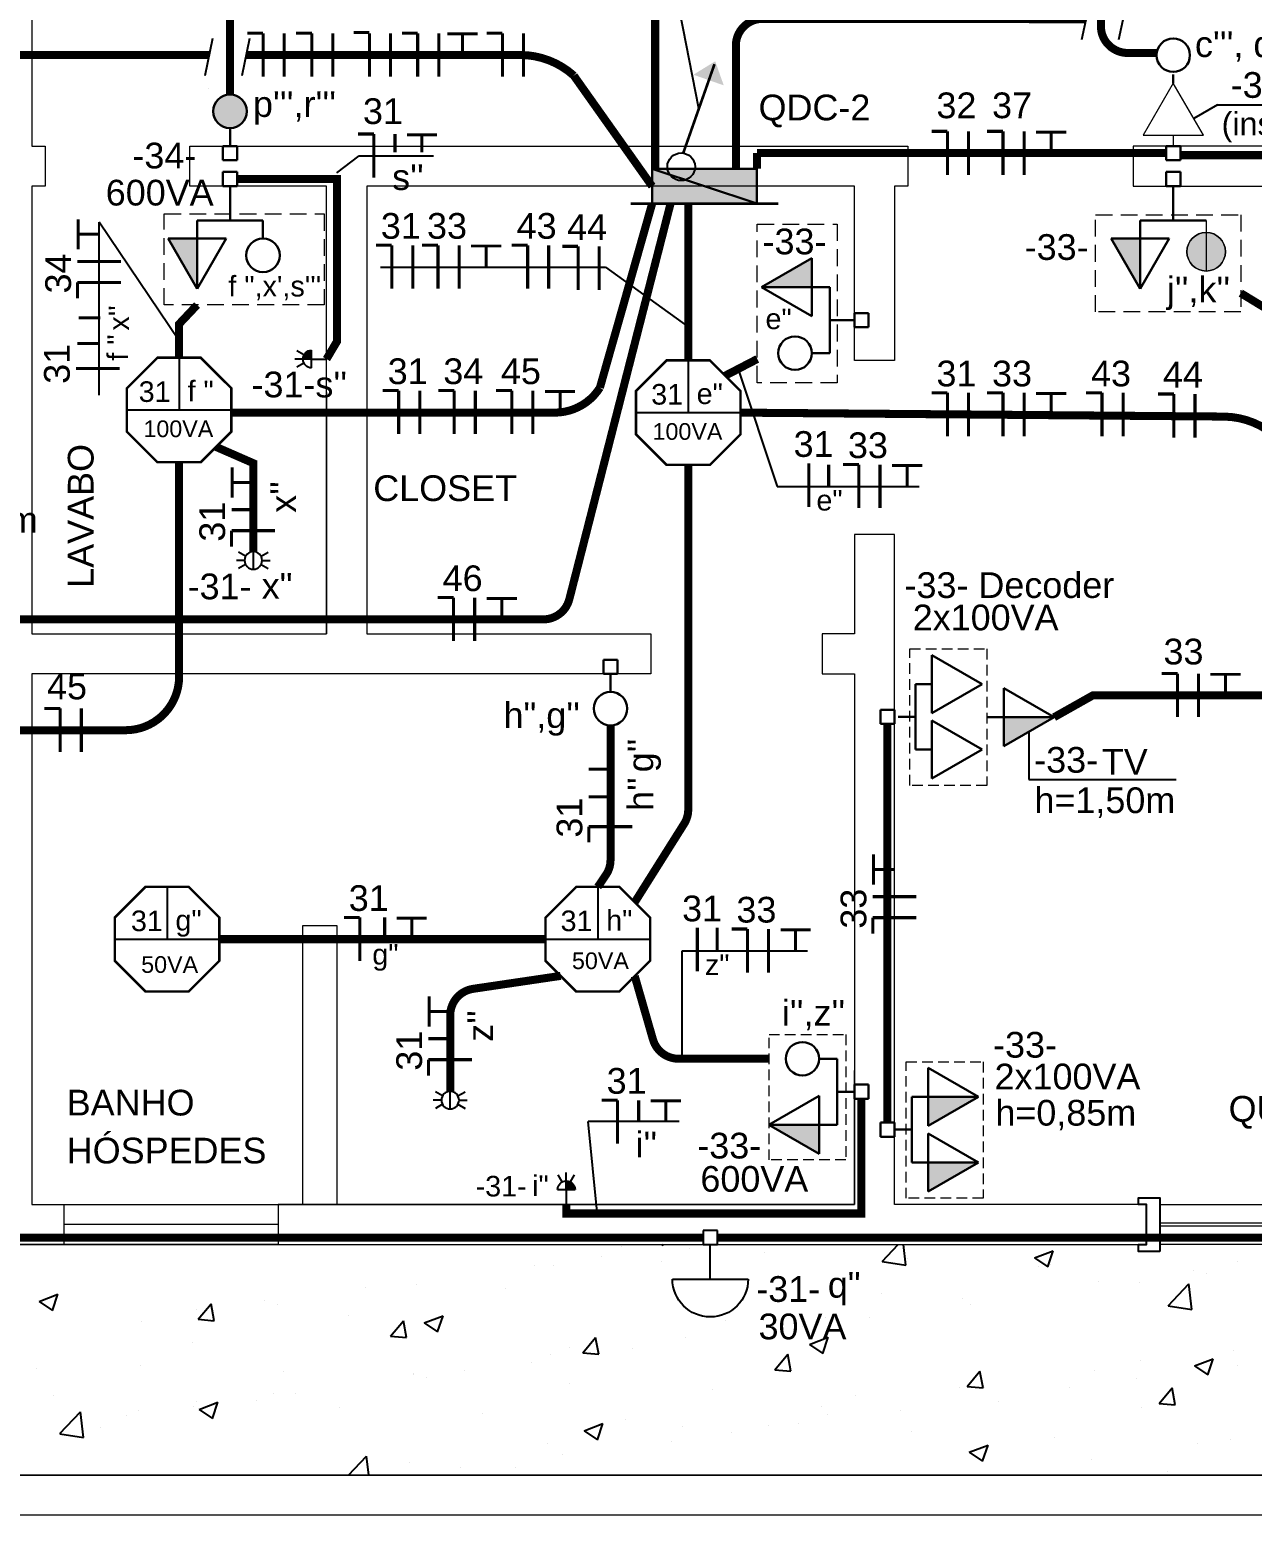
# Model space of a CAD drawing. Header units: millimetres. Extents: x 6597 to 20911, y -10306 to -132.
# Drawn here: x 11043 to 11499, y -6660 to -6106 of the extents above; entities that cross this region are included whole.
import ezdxf
from ezdxf.enums import TextEntityAlignment as Align

# ---------------------------------------------------------------- set-up
doc = ezdxf.new("R2010")
doc.units = ezdxf.units.MM
doc.header["$LTSCALE"] = 25
doc.header["$MEASUREMENT"] = 0
for name, pattern in [('DASHDOT2', [12.7, 6.35, -3.175, 0, -3.175]), ('Dashed', [0.75, 0.5, -0.25]), ('HIDDEN', [9.525, 6.35, -3.175]), ('RAYITAS', [0.375, 0.25, -0.125])]:
    doc.linetypes.add(name, pattern=pattern)
for name, color, linetype in [('CIRCUITOS', 7, 'Continuous'), ('Iluminação1', 1, 'Continuous'), ('LUMINÁRIAS', 1, 'Continuous'), ('MAAI - ELÉTRICA', 3, 'Continuous'), ('MAAI - HATCH', 1, 'Continuous'), ('MAAI - VEGETAÇÃO', 106, 'Continuous')]:
    doc.layers.add(name, color=color, linetype=linetype)
for name, color, linetype, lineweight in [('EL-Condutos', 5, 'Continuous', 30), ('MAAI - ALVENARIA', 7, 'Continuous', 0), ('P-SIMBOL', 1, 'Continuous', 30), ('TEXTO', 7, 'Continuous', 30), ('TOMADAS', 1, 'Continuous', 20)]:
    doc.layers.add(name, color=color, linetype=linetype, lineweight=lineweight)
doc.styles.add('Arial', font='arial.ttf')

# ---------------------------------------------------------------- blocks, each defined once
blk = doc.blocks.new('Arandela 32W')
at = {"layer": 'LUMINÁRIAS', "color": 1}
for p, q in [((18.1535, 14.125), (18.1535, -14.125)), ((0, -2.6515), (0, 2.6515)), ((0, 2.6515), (5.304, 2.6515)), ((5.304, 2.6515), (5.304, -2.6515)), ((18.1535, 0), (5.304, 0)), ((5.304, -2.6515), (0, -2.6515))]:
    blk.add_line(p, q, dxfattribs=at)
blk.add_arc((18.1535, 0), 14.125, 270, 90, dxfattribs=at)
blk = doc.blocks.new('ARANDELA MEDIA')
at = {"layer": 'MAAI - HATCH'}
h = blk.add_hatch(color=256, dxfattribs=at)
h.dxf.hatch_style = 1
h.paths.add_polyline_path([(0.0882, 0, 0.414214), (0.0554, 0.0328), (0.0554, 0)])
at = {"color": 0}
for p, q in [((0.0554, 0), (0, 0)), ((0.0554, -0.0328), (0.0554, 0.0328))]:
    blk.add_line(p, q, dxfattribs=at)
for points in [[(0.0554, 0), (0.0882, 0)], [(0.0844, 0.0155), (0.1107, 0.0307)], [(0.0844, -0.0155), (0.1107, -0.0307)], [(0.0882, 0), (0.1187, 0)]]:
    blk.add_lwpolyline(points, dxfattribs=at)
blk.add_arc((0.0554, 0), 0.0328, 270, 90, dxfattribs=at)
blk = doc.blocks.new('INT. INTERMEDIARIO')
h = blk.add_hatch(color=256)
h.dxf.hatch_style = 1
h.paths.add_polyline_path([(0, 5.5, 0.414214), (9, 14.5, 0.414214), (0, 23.5)])
for p, q in [((0, 5.5), (0, 23.5)), ((0, 0), (0, 5.5))]:
    blk.add_line(p, q)
blk.add_circle((0, 14.5), 9)
blk = doc.blocks.new('*U16')
blk.add_line((4, 0), (0, 0))
blk.add_lwpolyline([(23.5, 0), (4, 11.26), (4, -11.26)], close=True)

msp = doc.modelspace()

# ---------------------------------------------------------------- hatches: boundary and pattern name
at = {"layer": 'EL-Condutos', "linetype": 'ByBlock', "lineweight": -2}
h = msp.add_hatch(color=256, dxfattribs=at)
h.paths.add_polyline_path([(11295.95, -6124.78), (11298.42, -6117.78), (11301.62, -6126.77)])
h.paths.add_polyline_path([(11290.29, -6122.79), (11298.42, -6117.78), (11295.95, -6124.78)])
at = {"layer": 'P-SIMBOL'}
h = msp.add_hatch(color=256, dxfattribs=at)
h.dxf.hatch_style = 1
h.paths.add_polyline_path([(11117.36, -6130.2, 1), (11117.36, -6142.7, 1)])
at = {"layer": 'P-SIMBOL', "linetype": 'Continuous'}
for points in [[(11274.88, -6157.91), (11274.89, -6170.89), (11314, -6170.89)], [(11314.01, -6170.92), (11314, -6157.94), (11274.89, -6157.94)], [(11105.06, -6183.95), (11105.06, -6202.7), (11094.23, -6183.95)], [(11457.06, -6183.95), (11457.06, -6202.7), (11446.23, -6183.95)], [(11334.46, -6202.1), (11315.71, -6202.1), (11334.46, -6191.27)], [(11406.15, -6362.56), (11424.9, -6362.56), (11406.15, -6373.38)], [(11377.96, -6504.27), (11396.71, -6504.27), (11377.96, -6515.09)], [(11337.23, -6514.63), (11318.48, -6514.63), (11337.23, -6525.46)], [(11377.96, -6528.69), (11396.71, -6528.69), (11377.96, -6539.51)]]:
    msp.add_hatch(color=256, dxfattribs=at).paths.add_polyline_path(points)

# ---------------------------------------------------------------- linework, layer by layer
msp.add_lwpolyline([(11464.36, -6561.9), (11456.36, -6561.9), (11456.36, -6559.4), (11459.36, -6559.4), (11459.36, -6544.4), (11456.36, -6544.4), (11456.36, -6541.9), (11464.36, -6541.9)], close=True)
at = {"layer": 'CIRCUITOS'}
for p, q in [((11292.33, -6135.45), (11282.68, -6085.92)), ((11438.08, -6095.97), (11435.15, -6109.79)), ((11451.89, -6095.97), (11448.96, -6109.79)), ((11110.84, -6109.33), (11107.91, -6123.15)), ((11124.65, -6109.33), (11121.72, -6123.15)), ((11485.85, -6134.01), (11476.99, -6139.12)), ((11485.85, -6134.01), (11618.5, -6134.01)), ((11157.24, -6159.42), (11165.5, -6153.05)), ((11165.5, -6153.05), (11193.28, -6153.05)), ((11068.55, -6242.37), (11068.55, -6177.87)), ((11098.36, -6222.11), (11068.55, -6177.87)), ((11173.46, -6194.55), (11257.5, -6194.55)), ((11257.5, -6194.55), (11288.36, -6216.92)), ((11306.95, -6232.62), (11321.49, -6276.42)), ((11321.49, -6276.42), (11374.51, -6276.42)), ((11415.52, -6367.97), (11415.49, -6385.85)), ((11415.49, -6385.85), (11470.48, -6385.85)), ((11286.07, -6449.74), (11332.91, -6449.74)), ((11286.07, -6490.03), (11286.07, -6449.74)), ((11254.36, -6547.31), (11251.05, -6513.43)), ((11284.98, -6513.43), (11251.05, -6513.43))]:
    msp.add_line(p, q, dxfattribs=at)
for points, const_width in [([(11123.78, -6107.29), (11129.69, -6107.29)], 1.16), ([(11129.69, -6107.29), (11129.69, -6123.55)], 1.16), ([(11137.55, -6107.29), (11137.55, -6123.55)], 1.16), ([(11141.98, -6107.29), (11147.9, -6107.29)], 1.16), ([(11147.9, -6107.29), (11147.9, -6123.55)], 1.16), ([(11155.76, -6107.29), (11155.76, -6123.55)], 1.16), ([(11163.48, -6107.07), (11169.4, -6107.07)], 1.16), ([(11169.4, -6107.29), (11169.4, -6123.55)], 1.16), ([(11177.26, -6107.29), (11177.26, -6123.55)], 1.16), ([(11181.48, -6107.29), (11187.4, -6107.29)], 1.16), ([(11187.4, -6107.29), (11187.4, -6123.55)], 1.16), ([(11195.26, -6107.29), (11195.26, -6123.55)], 1.16), ([(11198.5, -6107.58), (11209.75, -6107.58)], 1.11), ([(11204.12, -6107.58), (11204.12, -6115.42)], 1.11), ([(11213.13, -6107.29), (11219.04, -6107.29)], 1.16), ([(11219.04, -6107.29), (11219.04, -6123.55)], 1.16), ([(11226.9, -6107.29), (11226.9, -6123.55)], 1.16), ([(11165.15, -6144.91), (11171.06, -6144.91)], 1.16), ([(11171.06, -6144.91), (11171.06, -6161.18)], 1.16), ([(11178.93, -6144.91), (11178.93, -6151.72)], 1.16), ([(11183.36, -6145.21), (11194.6, -6145.21)], 1.11), ([(11188.98, -6145.21), (11188.98, -6151.72)], 1.11), ([(11379.17, -6143.92), (11385.08, -6143.92)], 1.16), ([(11385.08, -6143.92), (11385.08, -6160.18)], 1.16), ([(11399.91, -6143.92), (11405.83, -6143.92)], 1.16), ([(11405.83, -6143.92), (11405.83, -6160.18)], 1.16), ([(11413.69, -6143.92), (11413.69, -6160.18)], 1.16), ([(11418.19, -6144.21), (11429.44, -6144.21)], 1.11), ([(11423.82, -6144.21), (11423.82, -6152.05)], 1.11), ([(11060.71, -6187.97), (11060.71, -6176.72)], 1.11), ([(11060.71, -6182.34), (11068.55, -6182.34)], 1.11), ([(11171.81, -6186.42), (11177.73, -6186.42)], 1.16), ([(11177.73, -6186.42), (11177.73, -6202.68)], 1.16), ([(11185.59, -6186.42), (11185.59, -6202.68)], 1.16), ([(11189.06, -6186.42), (11194.97, -6186.42)], 1.16), ([(11194.97, -6186.42), (11194.97, -6202.68)], 1.16), ([(11202.83, -6186.42), (11202.83, -6202.68)], 1.16), ([(11207.34, -6186.71), (11218.58, -6186.71)], 1.11), ([(11212.96, -6186.71), (11212.96, -6194.55)], 1.11), ([(11222.5, -6186.42), (11228.42, -6186.42)], 1.16), ([(11228.42, -6186.42), (11228.42, -6202.68)], 1.16), ([(11236.28, -6186.42), (11236.28, -6202.68)], 1.16), ([(11241.33, -6186.85), (11247.24, -6186.85)], 1.16), ([(11247.24, -6186.85), (11247.24, -6203.11)], 1.16), ([(11255.1, -6186.85), (11255.1, -6203.11)], 1.16), ([(11060.41, -6192.47), (11076.68, -6192.47)], 1.16), ([(11060.41, -6200.33), (11076.68, -6200.33)], 1.16), ([(11060.41, -6206.24), (11060.41, -6200.33)], 1.16), ([(11060.89, -6213.48), (11069.02, -6213.48)], 1.16), ([(11060.41, -6223.08), (11068.55, -6223.08)], 1.16), ([(11059.94, -6232.47), (11076.2, -6232.47)], 1.16), ([(11174.38, -6240.66), (11180.3, -6240.66)], 1.16), ([(11180.3, -6240.66), (11180.3, -6256.93)], 1.16), ([(11188.16, -6240.66), (11188.16, -6256.93)], 1.16), ([(11195.13, -6240.66), (11201.04, -6240.66)], 1.16), ([(11201.04, -6240.66), (11201.04, -6256.93)], 1.16), ([(11208.9, -6240.66), (11208.9, -6256.93)], 1.16), ([(11216.63, -6240.66), (11222.54, -6240.66)], 1.16), ([(11222.54, -6240.66), (11222.54, -6256.93)], 1.16), ([(11230.4, -6240.66), (11230.4, -6256.93)], 1.16), ([(11234.91, -6240.96), (11246.15, -6240.96)], 1.11), ([(11240.53, -6240.96), (11240.53, -6248.8)], 1.11), ([(11379.17, -6241.5), (11385.08, -6241.5)], 1.16), ([(11385.08, -6241.5), (11385.08, -6257.76)], 1.16), ([(11392.95, -6241.5), (11392.95, -6257.76)], 1.16), ([(11399.91, -6241.5), (11405.83, -6241.5)], 1.16), ([(11405.83, -6241.5), (11405.83, -6257.76)], 1.16), ([(11413.69, -6241.5), (11413.69, -6257.76)], 1.16), ([(11418.19, -6241.79), (11429.44, -6241.79)], 1.11), ([(11423.82, -6241.79), (11423.82, -6249.63)], 1.11), ([(11436.86, -6241.5), (11442.77, -6241.5)], 1.16), ([(11442.77, -6241.5), (11442.77, -6257.76)], 1.16), ([(11450.64, -6241.5), (11450.64, -6257.76)], 1.16), ([(11463.68, -6241.93), (11469.6, -6241.93)], 1.16), ([(11469.6, -6241.93), (11469.6, -6258.19)], 1.16), ([(11477.46, -6241.93), (11477.46, -6258.19)], 1.16), ([(11118.21, -6280.59), (11118.21, -6269.35)], 1.11), ([(11333.36, -6267.81), (11333.36, -6284.07)], 1.16), ([(11340.78, -6268.29), (11340.78, -6276.42)], 1.16), ([(11346.13, -6268.29), (11352.05, -6268.29)], 1.16), ([(11352.05, -6268.29), (11352.05, -6284.55)], 1.16), ([(11359.91, -6268.29), (11359.91, -6284.55)], 1.16), ([(11364.41, -6268.58), (11375.66, -6268.58)], 1.11), ([(11370.04, -6268.58), (11370.04, -6276.42)], 1.11), ([(11118.21, -6274.97), (11126.06, -6274.97)], 1.11), ([(11117.92, -6285.1), (11126.06, -6285.1)], 1.16), ([(11117.92, -6292.96), (11134.19, -6292.96)], 1.16), ([(11117.92, -6298.87), (11117.92, -6292.96)], 1.16), ([(11194.87, -6317.92), (11200.78, -6317.92)], 1.16), ([(11200.78, -6317.92), (11200.78, -6334.18)], 1.16), ([(11208.65, -6317.92), (11208.65, -6334.18)], 1.16), ([(11213.15, -6318.21), (11224.4, -6318.21)], 1.11), ([(11218.77, -6318.21), (11218.77, -6326.05)], 1.11), ([(11465.05, -6346.27), (11470.96, -6346.27)], 1.16), ([(11470.96, -6346.27), (11470.96, -6362.53)], 1.16), ([(11478.82, -6346.27), (11478.82, -6362.53)], 1.16), ([(11483.25, -6346.56), (11494.5, -6346.56)], 1.11), ([(11488.87, -6346.56), (11488.87, -6354.4)], 1.11), ([(11048.08, -6359.28), (11053.99, -6359.28)], 1.16), ([(11053.99, -6359.28), (11053.99, -6375.55)], 1.16), ([(11061.86, -6359.29), (11061.86, -6375.55)], 1.16), ([(11251.23, -6381.93), (11259.36, -6381.93)], 1.16), ([(11251.23, -6392.29), (11259.36, -6392.29)], 1.16), ([(11251.23, -6403.41), (11267.49, -6403.41)], 1.16), ([(11251.23, -6409.32), (11251.23, -6403.41)], 1.16), ([(11357.52, -6425.02), (11357.52, -6413.78)], 1.11), ([(11357.52, -6419.4), (11365.36, -6419.4)], 1.11), ([(11357.23, -6429.52), (11373.49, -6429.52)], 1.16), ([(11159.85, -6437.27), (11165.76, -6437.27)], 1.16), ([(11165.76, -6437.27), (11165.76, -6453.53)], 1.16), ([(11175.05, -6437.27), (11175.05, -6445.87)], 1.16), ([(11179.55, -6437.56), (11190.8, -6437.56)], 1.11), ([(11185.17, -6437.56), (11185.17, -6445.4)], 1.11), ([(11291.75, -6441.14), (11291.75, -6457.4)], 1.16), ([(11299.17, -6441.14), (11299.17, -6449.74)], 1.16), ([(11304.53, -6441.61), (11310.44, -6441.61)], 1.16), ([(11310.44, -6441.61), (11310.44, -6457.87)], 1.16), ([(11318.3, -6441.61), (11318.3, -6457.87)], 1.16), ([(11322.81, -6441.9), (11334.05, -6441.9)], 1.11), ([(11328.43, -6441.9), (11328.43, -6449.74)], 1.11), ([(11357.23, -6437.39), (11373.49, -6437.39)], 1.16), ([(11357.23, -6443.3), (11357.23, -6437.39)], 1.16), ([(11191.69, -6478.01), (11191.69, -6466.77)], 1.11), ([(11191.69, -6472.39), (11199.53, -6472.39)], 1.11), ([(11191.4, -6482.51), (11199.53, -6482.51)], 1.16), ([(11191.4, -6490.38), (11207.66, -6490.38)], 1.16), ([(11191.4, -6496.29), (11191.4, -6490.38)], 1.16), ([(11256.09, -6505.49), (11262, -6505.49)], 1.16), ([(11262, -6505.49), (11262, -6521.75)], 1.16), ([(11269.86, -6505.49), (11269.86, -6513.62)], 1.16), ([(11274.37, -6505.78), (11285.61, -6505.78)], 1.11), ([(11279.99, -6505.78), (11279.99, -6513.62)], 1.11)]:
    msp.add_lwpolyline(points, dxfattribs=dict(at, const_width=const_width))
at = {"layer": 'CIRCUITOS', "color": 244, "true_color": 0x991b1e, "const_width": 1.16}
msp.add_lwpolyline([(11392.95, -6143.92), (11392.95, -6160.18)], dxfattribs=at)
at = {"layer": 'EL-Condutos', "linetype": 'Dashed', "const_width": 3}
for points in [[(11276.01, -6157.91), (11276.01, -5695.73)], [(11466.7, -6152.05), (11314, -6152.05)], [(11314, -6152.05), (11314, -6157.91)]]:
    msp.add_lwpolyline(points, dxfattribs=at)
for points in [[(11442.36, -5753.52), (11442.36, -6104.67, 0.414214), (11452.36, -6114.67), (11463.16, -6114.67)], [(11306.13, -6157.91), (11306.13, -6111.93, -0.414577), (11316.14, -6101.93), (11436.78, -6102.08)]]:
    msp.add_lwpolyline(points, format="xyb", dxfattribs=at)
at = {"layer": 'EL-Condutos', "const_width": 3}
for points in [[(11117.36, -6130.2), (11117.36, -6026.21, -0.414214), (11137.36, -6006.21), (11268.01, -6006.21)], [(11274.89, -6164.4), (11245.64, -6123.11, 0.185146), (11225.59, -6115.42), (11123.36, -6115.42)], [(11033.66, -6326.05), (11234.29, -6326.05, 0.342617), (11243.98, -6318.53), (11281.75, -6170.89)], [(11274.89, -6170.89), (11255.39, -6239.6, -0.257002), (11238.5, -6248.9), (11117.86, -6248.9)], [(11557.86, -6334.9), (11557.86, -6259.74, 0.261581), (11543.47, -6234.13), (11494.56, -6204.31)], [(11544.07, -6340.61), (11515.52, -6268.69, 0.299253), (11488.12, -6250.37), (11307.86, -6248.9)], [(10976.36, -6394.9), (10976.36, -6387.42, -0.414214), (10996.36, -6367.42), (11078.36, -6367.42, 0.414214), (11098.36, -6347.42), (11098.36, -6267.4)], [(11288.36, -6268.4), (11288.36, -6397.03, -0.141447), (11286.82, -6402.36), (11268.4, -6431.61)], [(11259.36, -6365.6), (11259.36, -6415.82, -0.149872), (11257.64, -6421.42), (11254.61, -6425.9)], [(11199.53, -6502.18), (11199.53, -6473.82, -0.371883), (11208.07, -6463.93), (11240.74, -6459.1)], [(11268.4, -6459.19), (11275.18, -6482.8, 0.334441), (11284.79, -6490.03), (11318.5, -6490.03)]]:
    msp.add_lwpolyline(points, format="xyb", dxfattribs=at)
for points in [[(11109.55, -6115.42), (11037.01, -6115.42)], [(11888.7, -6152.82), (11472.01, -6152.82)], [(11120.01, -6161.75), (11157.24, -6161.75), (11157.24, -6222.39), (11153.36, -6228.92)], [(11288.36, -6229.4), (11288.36, -6170.89)], [(11098.36, -6228.4), (11098.36, -6215.82), (11105.06, -6208.73)], [(11302.15, -6235.11), (11314.14, -6228.89)], [(11126.06, -6300.77), (11126.06, -6267.77), (11112.15, -6261.69)], [(11538.36, -6354.4), (11439.39, -6354.4), (11424.9, -6362.56)], [(11362.7, -6365.05), (11362.7, -6513.83)], [(11113.36, -6445.4), (11235.11, -6445.4)], [(11353.01, -6504.99), (11353.01, -6549.27)], [(11242.86, -6544.4), (11242.86, -6547.78), (11353.79, -6547.78)], [(10603.51, -6556.75), (11293.94, -6556.75)], [(11299.24, -6556.75), (11834.21, -6556.75)]]:
    msp.add_lwpolyline(points, dxfattribs=at)
at = {"layer": 'EL-Condutos', "linetype": 'ByBlock', "lineweight": -2, "const_width": 1}
msp.add_lwpolyline([(11286.49, -6152.04), (11298.16, -6118.85)], dxfattribs=at)
at = {"layer": 'EL-Condutos', "linetype": 'ByBlock', "lineweight": -2}
msp.add_circle((11285.73, -6157.15), 5.17, dxfattribs=at)
at = {"layer": 'Iluminação1'}
for p, q in [((11098.36, -6228.4), (11098.36, -6247.9)), ((11288.36, -6229.4), (11288.36, -6248.9)), ((11078.86, -6247.9), (11117.86, -6247.9)), ((11268.86, -6248.9), (11307.86, -6248.9)), ((11093.86, -6425.9), (11093.86, -6445.4)), ((11254.61, -6425.9), (11254.61, -6445.4)), ((11074.36, -6445.4), (11113.36, -6445.4)), ((11235.11, -6445.4), (11274.11, -6445.4))]:
    msp.add_line(p, q, dxfattribs=at)
at = {"layer": 'Iluminação1', "const_width": 0.91}
for points in [[(11090.28, -6228.4), (11078.86, -6239.82), (11078.86, -6255.98), (11090.28, -6267.4), (11106.43, -6267.4), (11117.86, -6255.98), (11117.86, -6239.82), (11106.43, -6228.4)], [(11280.28, -6229.4), (11268.86, -6240.82), (11268.86, -6256.98), (11280.28, -6268.4), (11296.43, -6268.4), (11307.86, -6256.98), (11307.86, -6240.82), (11296.43, -6229.4)], [(11085.78, -6425.9), (11074.36, -6437.32), (11074.36, -6453.48), (11085.78, -6464.9), (11101.93, -6464.9), (11113.36, -6453.48), (11113.36, -6437.32), (11101.93, -6425.9)], [(11246.53, -6425.9), (11235.11, -6437.32), (11235.11, -6453.48), (11246.53, -6464.9), (11262.68, -6464.9), (11274.11, -6453.48), (11274.11, -6437.32), (11262.68, -6425.9)]]:
    msp.add_lwpolyline(points, close=True, dxfattribs=at)
at = {"layer": 'MAAI - ALVENARIA'}
for p, q in [((11043.36, -6062.38), (11043.36, -6149.4)), ((11109.38, -6127.76), (11109.38, -6127.76)), ((11043.36, -6149.4), (11048.36, -6149.4)), ((11048.36, -6149.4), (11048.36, -6164.4)), ((11102.36, -6164.4), (11102.36, -6149.4)), ((11102.36, -6149.4), (11370.36, -6149.4)), ((11370.36, -6149.4), (11370.36, -6164.4)), ((11771.36, -6149.4), (11454.36, -6149.4)), ((11454.36, -6149.4), (11454.36, -6164.4)), ((11048.36, -6164.4), (11043.36, -6164.4)), ((11043.36, -6164.4), (11043.36, -6331.4)), ((11153.36, -6164.4), (11102.36, -6164.4)), ((11153.36, -6164.4), (11113.36, -6164.4)), ((11153.36, -6241.4), (11153.36, -6164.4)), ((11153.36, -6331.4), (11153.36, -6164.4)), ((11350.36, -6164.4), (11168.36, -6164.4)), ((11168.36, -6164.4), (11168.36, -6331.4)), ((11350.36, -6229.4), (11350.36, -6164.4)), ((11370.36, -6164.4), (11365.36, -6164.4)), ((11365.36, -6164.4), (11365.36, -6229.4)), ((11454.36, -6164.4), (11750.36, -6164.4)), ((11365.36, -6229.4), (11350.36, -6229.4)), ((11365.36, -6294.4), (11350.36, -6294.4)), ((11350.36, -6294.4), (11350.36, -6331.4)), ((11365.36, -6524.4), (11365.36, -6294.4)), ((11365.36, -6544.4), (11365.36, -6294.4)), ((11043.36, -6331.4), (11153.36, -6331.4)), ((11168.36, -6331.4), (11274.36, -6331.4)), ((11274.36, -6331.4), (11274.36, -6346.4)), ((11350.36, -6331.4), (11338.36, -6331.4)), ((11338.36, -6331.4), (11338.36, -6346.4)), ((11274.36, -6346.4), (11043.36, -6346.4)), ((11043.36, -6346.4), (11043.36, -6544.4)), ((11338.36, -6346.4), (11350.36, -6346.4)), ((11350.36, -6346.4), (11350.36, -6544.4)), ((11157.36, -6440.4), (11144.36, -6440.4)), ((11144.36, -6440.4), (11144.36, -6544.4)), ((11157.36, -6544.4), (11157.36, -6440.4)), ((11350.36, -6544.4), (11350.36, -6494.4)), ((11043.36, -6544.4), (11173.48, -6544.4)), ((11350.36, -6544.4), (11135.35, -6544.4)), ((11158.36, -6544.4), (11350.36, -6544.4)), ((11350.36, -6544.4), (11350.36, -6544.4)), ((11459.36, -6544.4), (11365.36, -6544.4)), ((11459.36, -6544.4), (11365.36, -6544.4)), ((11459.36, -6559.4), (11459.36, -6544.4)), ((11133.82, -6559.4), (11459.36, -6559.4)), ((14342.86, -6645.4), (9548.86, -6645.4)), ((9548.86, -6645.4), (14342.86, -6645.4)), ((15548.86, -6660.4), (9533.86, -6660.4))]:
    msp.add_line(p, q, dxfattribs=at)
at = {"layer": 'MAAI - ALVENARIA', "linetype": 'ByBlock', "ltscale": 0.2}
msp.add_line((11153.36, -6241.4), (11153.36, -6331.4), dxfattribs=at)
at = {"layer": 'MAAI - ALVENARIA', "ltscale": 0.0125}
for p, q in [((11055.35, -6544.4), (11055.35, -6559.4)), ((11135.35, -6544.4), (11135.35, -6559.4))]:
    msp.add_line(p, q, dxfattribs=at)
at = {"layer": 'MAAI - ALVENARIA'}
for points in [[(11651.36, -6544.4), (11651.36, -6559.4), (11464.36, -6559.4), (11464.36, -6544.4)], [(11510.36, -6551.4), (11464.36, -6551.4), (11464.36, -6552.4), (11510.36, -6552.4)]]:
    msp.add_lwpolyline(points, close=True, dxfattribs=at)
at = {"layer": 'MAAI - ALVENARIA', "ltscale": 0.0125}
msp.add_lwpolyline([(11135.35, -6551.9), (11055.35, -6551.9)], dxfattribs=at)
at = {"layer": 'MAAI - ALVENARIA'}
msp.add_lwpolyline([(11028.36, -6559.4), (11135.35, -6559.4), (11000.36, -6559.4)], dxfattribs=at)
at = {"layer": 'MAAI - ELÉTRICA'}
for p, q in [((11126.06, -6307.33), (11126.06, -6300.77)), ((11126.06, -6307.33), (11126.06, -6300.77)), ((11199.53, -6508.75), (11199.53, -6502.18)), ((11199.53, -6508.75), (11199.53, -6502.18))]:
    msp.add_line(p, q, dxfattribs=at)
for points in [[(11123.16, -6302.5), (11120.52, -6300.98)], [(11128.95, -6302.5), (11131.59, -6300.98)], [(11122.77, -6304.05), (11119.73, -6304.05)], [(11123.16, -6305.6), (11120.52, -6307.12)], [(11128.95, -6305.6), (11131.59, -6307.12)], [(11129.34, -6304.05), (11132.38, -6304.05)], [(11196.64, -6503.92), (11194, -6502.39)], [(11202.43, -6503.92), (11205.06, -6502.39)], [(11196.25, -6505.47), (11193.21, -6505.47)], [(11196.64, -6507.02), (11194, -6508.54)], [(11202.43, -6507.02), (11205.06, -6508.54)], [(11202.82, -6505.47), (11205.86, -6505.47)]]:
    msp.add_lwpolyline(points, dxfattribs=at)
for centre, start, end in [((11126.06, -6304.05), 90, 270), ((11126.06, -6304.05), 270, 90), ((11199.53, -6505.47), 90, 270), ((11199.53, -6505.47), 270, 90)]:
    msp.add_arc(centre, 3.28, start, end, dxfattribs=at)
at = {"layer": 'MAAI - VEGETAÇÃO', "linetype": 'Continuous', "transparency": 33554559}
for p, q in [((11256.1, -6563.81), (11256.1, -6563.81)), ((11263.43, -6560.02), (11263.43, -6560.02)), ((11278.35, -6559.4), (11278.84, -6559.73)), ((11278.84, -6559.73), (11278.95, -6559.4)), ((11288.73, -6560.7), (11288.73, -6560.7)), ((11316.81, -6562.28), (11316.81, -6562.28)), ((11360.71, -6565.63), (11366.68, -6559.4)), ((11369.59, -6567.01), (11368.71, -6559.4)), ((11417.58, -6564.38), (11424.58, -6561.69)), ((11422.55, -6567.74), (11424.58, -6561.69)), ((11231.07, -6567.11), (11231.07, -6567.11)), ((11238.22, -6567.1), (11238.22, -6567.1)), ((11278.33, -6565.73), (11278.33, -6565.73)), ((11360.7, -6565.64), (11369.59, -6567.01)), ((11370.19, -6564.54), (11370.19, -6564.54)), ((11417.58, -6564.38), (11422.55, -6567.74)), ((11418.93, -6567.66), (11418.93, -6567.66)), ((11423.57, -6566.79), (11423.57, -6566.79)), ((11476.96, -6569.05), (11476.96, -6569.05)), ((11493.25, -6565.55), (11493.25, -6565.55)), ((11186.88, -6574.14), (11186.88, -6574.14)), ((11441.31, -6573.05), (11441.31, -6573.05)), ((11456.88, -6573.36), (11456.88, -6573.36)), ((11467.43, -6582.18), (11475.22, -6574.06)), ((11476.32, -6583.57), (11475.21, -6574.07)), ((11481.92, -6570.06), (11481.92, -6570.06)), ((11046.13, -6580.62), (11053.13, -6577.93)), ((11046.13, -6580.62), (11051.11, -6583.97)), ((11051.11, -6583.97), (11053.13, -6577.93)), ((11130.04, -6580.41), (11130.04, -6580.41)), ((11167.91, -6575.42), (11167.91, -6575.42)), ((11220.01, -6575.74), (11220.01, -6575.74)), ((11360.61, -6577.67), (11360.61, -6577.67)), ((11390.8, -6579.45), (11390.8, -6579.45)), ((11105.01, -6583.71), (11105.01, -6583.71)), ((11105.52, -6587.25), (11110.34, -6581.51)), ((11111.49, -6587.78), (11110.34, -6581.51)), ((11134.94, -6581.64), (11134.94, -6581.64)), ((11161.69, -6585.75), (11161.69, -6585.75)), ((11189.84, -6588.63), (11196.85, -6585.94)), ((11194.82, -6591.98), (11196.85, -6585.94)), ((11393.73, -6581.67), (11393.73, -6581.67)), ((11467.42, -6582.19), (11476.32, -6583.57)), ((11084.43, -6588.04), (11084.43, -6588.04)), ((11105.52, -6587.25), (11111.49, -6587.78)), ((11177.24, -6593.53), (11182.06, -6587.78)), ((11183.22, -6594.05), (11182.06, -6587.78)), ((11189.84, -6588.63), (11194.82, -6591.98)), ((11302.29, -6587.69), (11302.29, -6587.69)), ((11330.82, -6589.96), (11330.82, -6589.96)), ((11339.45, -6586.49), (11339.45, -6586.49)), ((11355.86, -6586.66), (11355.86, -6586.66)), ((11103.38, -6595.76), (11103.38, -6595.76)), ((11177.24, -6593.53), (11183.22, -6594.05)), ((11248.97, -6599.8), (11253.79, -6594.06)), ((11254.95, -6600.33), (11253.79, -6594.06)), ((11287.52, -6593.99), (11287.52, -6593.99)), ((11333.56, -6596.63), (11340.56, -6593.95)), ((11333.56, -6596.63), (11338.53, -6599.99)), ((11338.53, -6599.99), (11340.56, -6593.95)), ((11237.01, -6600.39), (11237.01, -6600.39)), ((11243.97, -6597.7), (11243.97, -6597.7)), ((11248.97, -6599.8), (11254.95, -6600.33)), ((11267.67, -6598.27), (11267.67, -6598.27)), ((11320.7, -6606.08), (11325.52, -6600.33)), ((11326.67, -6606.6), (11325.52, -6600.33)), ((11457.12, -6602.66), (11457.12, -6602.66)), ((11477.27, -6604.64), (11484.27, -6601.96)), ((11482.24, -6608), (11484.27, -6601.96)), ((11492.03, -6598.84), (11492.03, -6598.84)), ((11045.06, -6605.77), (11045.06, -6605.77)), ((11083.81, -6604.36), (11083.81, -6604.36)), ((11137.19, -6606.61), (11137.19, -6606.61)), ((11185.66, -6607.43), (11185.66, -6607.43)), ((11185.66, -6607.71), (11185.66, -6607.71)), ((11204.76, -6606.55), (11204.76, -6606.55)), ((11229.79, -6603.26), (11229.79, -6603.26)), ((11320.7, -6606.08), (11326.67, -6606.6)), ((11392.42, -6612.35), (11397.24, -6606.61)), ((11398.4, -6612.88), (11397.24, -6606.61)), ((11440.09, -6606.34), (11440.09, -6606.34)), ((11477.27, -6604.64), (11482.24, -6608)), ((11493.49, -6604.52), (11493.49, -6604.52)), ((11190.57, -6608.87), (11190.57, -6608.87)), ((11243.95, -6611.12), (11243.95, -6611.12)), ((11297.34, -6613.38), (11297.34, -6613.38)), ((11389.58, -6612.74), (11389.58, -6612.74)), ((11392.42, -6612.35), (11398.4, -6612.88)), ((11398.8, -6612.67), (11398.8, -6612.67)), ((11430.58, -6612.8), (11430.58, -6612.8)), ((11455.61, -6609.5), (11455.61, -6609.5)), ((11464.15, -6618.63), (11468.97, -6612.88)), ((11470.12, -6619.15), (11468.97, -6612.88)), ((11051.51, -6615.53), (11051.51, -6615.53)), ((11104.89, -6617.79), (11104.89, -6617.79)), ((11105.82, -6620.88), (11112.82, -6618.19)), ((11110.8, -6624.23), (11112.82, -6618.19)), ((11127.34, -6617.72), (11127.34, -6617.72)), ((11133.72, -6614.93), (11133.72, -6614.93)), ((11141.61, -6614.87), (11141.61, -6614.87)), ((11350.72, -6615.64), (11350.72, -6615.64)), ((11404.1, -6617.89), (11404.1, -6617.89)), ((11464.15, -6618.63), (11470.12, -6619.15)), ((11053.79, -6629.93), (11061.58, -6621.82)), ((11062.68, -6631.32), (11061.57, -6621.83)), ((11078.7, -6623.15), (11078.7, -6623.15)), ((11083.21, -6621.33), (11083.21, -6621.33)), ((11103.73, -6619.85), (11103.73, -6619.85)), ((11105.82, -6620.88), (11110.8, -6624.23)), ((11158.27, -6620.05), (11158.27, -6620.05)), ((11211.66, -6622.3), (11211.66, -6622.3)), ((11265.04, -6624.56), (11265.04, -6624.56)), ((11338.24, -6619.78), (11338.24, -6619.78)), ((11340.48, -6622.68), (11340.48, -6622.68)), ((11367.42, -6621.11), (11367.42, -6621.11)), ((11457.48, -6620.15), (11457.48, -6620.15)), ((11053.79, -6629.94), (11062.68, -6631.32)), ((11069.02, -6627.73), (11069.02, -6627.73)), ((11249.53, -6628.89), (11256.54, -6626.2)), ((11249.53, -6628.89), (11254.51, -6632.24)), ((11254.51, -6632.24), (11256.54, -6626.2)), ((11286.3, -6627.28), (11286.3, -6627.28)), ((11304.52, -6629.4), (11304.52, -6629.4)), ((11318.42, -6626.81), (11318.42, -6626.81)), ((11329.55, -6626.1), (11329.55, -6626.1)), ((11371.8, -6629.07), (11371.8, -6629.07)), ((11235.79, -6633.68), (11235.79, -6633.68)), ((11282.17, -6632.69), (11282.17, -6632.69)), ((11393.25, -6636.9), (11400.25, -6634.21)), ((11398.22, -6640.25), (11400.25, -6634.21)), ((11425.19, -6631.32), (11425.19, -6631.32)), ((11478.57, -6633.58), (11478.57, -6633.58)), ((11490.82, -6632.13), (11490.82, -6632.13)), ((11161.56, -6645.4), (11168.31, -6638.37)), ((11169.12, -6645.4), (11168.3, -6638.38)), ((11184.45, -6640.72), (11184.45, -6640.72)), ((11241.36, -6637.71), (11241.36, -6637.71)), ((11393.25, -6636.9), (11398.22, -6640.25)), ((11438.88, -6639.63), (11438.88, -6639.63)), ((11203.49, -6642.7), (11203.49, -6642.7)), ((11223.85, -6642.7), (11223.85, -6642.7)), ((11467.18, -6643.96), (11467.18, -6643.96))]:
    msp.add_line(p, q, dxfattribs=at)
at = {"layer": 'P-SIMBOL'}
for p, q in [((11469.36, -6125.9), (11469.36, -6122.69)), ((11117.36, -6149.4), (11117.36, -6142.97)), ((11114.7, -6149.4), (11120.01, -6149.4)), ((11114.7, -6149.4), (11114.7, -6154.7)), ((11120.01, -6154.7), (11120.01, -6149.4)), ((11466.7, -6149.4), (11472.01, -6149.4)), ((11466.7, -6149.4), (11466.7, -6154.7)), ((11472.01, -6154.7), (11472.01, -6149.4)), ((11114.7, -6154.7), (11120.01, -6154.7)), ((11114.7, -6159.09), (11120.01, -6159.09)), ((11114.7, -6164.4), (11114.7, -6159.09)), ((11120.01, -6159.09), (11120.01, -6164.4)), ((11274.89, -6157.91), (11314, -6157.91)), ((11274.89, -6157.91), (11274.89, -6170.89)), ((11274.89, -6157.91), (11314, -6170.89)), ((11314, -6157.87), (11314, -6170.85)), ((11466.7, -6154.7), (11472.01, -6154.7)), ((11466.7, -6159.09), (11472.01, -6159.09)), ((11466.7, -6164.4), (11466.7, -6159.09)), ((11472.01, -6159.09), (11472.01, -6164.4)), ((11120.01, -6164.4), (11114.7, -6164.4)), ((11117.36, -6164.4), (11117.36, -6177.25)), ((11472.01, -6164.4), (11466.7, -6164.4)), ((11469.36, -6164.4), (11469.36, -6177.25)), ((11129.66, -6177.25), (11105.06, -6177.25)), ((11105.06, -6183.95), (11105.06, -6177.25)), ((11129.66, -6183.95), (11129.66, -6177.25)), ((11481.66, -6177.25), (11457.06, -6177.25)), ((11457.06, -6183.95), (11457.06, -6177.25)), ((11105.06, -6202.7), (11094.23, -6183.95)), ((11094.23, -6183.95), (11115.88, -6183.95)), ((11105.06, -6202.7), (11105.06, -6183.95)), ((11115.88, -6183.95), (11105.06, -6202.7)), ((11457.06, -6202.7), (11446.23, -6183.95)), ((11446.23, -6183.95), (11467.88, -6183.95)), ((11457.06, -6202.7), (11457.06, -6183.95)), ((11467.88, -6183.95), (11457.06, -6202.7)), ((11315.71, -6202.1), (11334.46, -6191.27)), ((11334.46, -6191.27), (11334.46, -6212.93)), ((11315.71, -6202.1), (11334.46, -6202.1)), ((11334.46, -6212.93), (11315.71, -6202.1)), ((11334.46, -6202.1), (11341.16, -6202.1)), ((11341.16, -6226.7), (11341.16, -6202.1)), ((11350.36, -6214.4), (11341.16, -6214.4)), ((11350.36, -6217.05), (11350.36, -6211.75)), ((11350.36, -6211.75), (11355.66, -6211.75)), ((11355.66, -6211.75), (11355.66, -6217.05)), ((11355.66, -6217.05), (11350.36, -6217.05)), ((11334.46, -6226.7), (11341.16, -6226.7)), ((11256.7, -6341.09), (11262.01, -6341.09)), ((11256.7, -6346.4), (11256.7, -6341.09)), ((11262.01, -6341.09), (11262.01, -6346.4)), ((11379.31, -6361.01), (11379.31, -6339.36)), ((11379.31, -6339.36), (11398.06, -6350.18)), ((11262.01, -6346.4), (11256.7, -6346.4)), ((11259.36, -6353.1), (11259.36, -6346.4)), ((11379.52, -6350.18), (11373.12, -6350.18)), ((11373.12, -6362.39), (11373.12, -6350.18)), ((11398.06, -6350.18), (11379.31, -6361.01)), ((11398.06, -6350.18), (11379.31, -6361.01)), ((11406.15, -6373.38), (11406.15, -6351.73)), ((11406.15, -6351.73), (11424.9, -6362.56)), ((11360.05, -6365.05), (11360.05, -6359.75)), ((11360.05, -6359.75), (11365.36, -6359.75)), ((11365.36, -6359.75), (11365.36, -6365.05)), ((11373.12, -6362.39), (11366.71, -6362.4)), ((11373.12, -6362.39), (11373.12, -6374.6)), ((11379.31, -6363.78), (11398.06, -6374.6)), ((11379.31, -6385.43), (11379.31, -6363.78)), ((11406.15, -6362.56), (11399.75, -6362.56)), ((11424.9, -6362.56), (11406.15, -6362.56)), ((11424.9, -6362.56), (11406.15, -6373.38)), ((11424.9, -6362.56), (11406.15, -6373.38)), ((11365.36, -6365.05), (11360.05, -6365.05)), ((11379.52, -6374.6), (11373.12, -6374.6)), ((11398.06, -6374.6), (11379.31, -6385.43)), ((11337.23, -6490.03), (11343.93, -6490.03)), ((11343.93, -6490.03), (11343.93, -6514.63)), ((11377.96, -6515.09), (11377.96, -6493.44)), ((11377.96, -6493.44), (11396.71, -6504.27)), ((11350.36, -6502.33), (11343.93, -6502.33)), ((11350.36, -6499.68), (11350.36, -6504.99)), ((11355.66, -6499.68), (11350.36, -6499.68)), ((11355.66, -6504.99), (11355.66, -6499.68)), ((11337.23, -6503.81), (11318.48, -6514.63)), ((11337.23, -6525.46), (11337.23, -6503.81)), ((11350.36, -6504.99), (11355.66, -6504.99)), ((11384.56, -6504.27), (11371.76, -6504.27)), ((11371.76, -6516.48), (11371.76, -6504.27)), ((11396.71, -6504.27), (11377.96, -6504.27)), ((11396.71, -6504.27), (11377.96, -6515.09)), ((11396.71, -6504.27), (11377.96, -6515.09)), ((11360.05, -6519.13), (11360.05, -6513.83)), ((11360.05, -6513.83), (11365.36, -6513.83)), ((11365.36, -6513.83), (11365.36, -6519.13)), ((11318.48, -6514.63), (11337.23, -6514.63)), ((11318.48, -6514.63), (11337.23, -6525.46)), ((11337.23, -6514.63), (11343.93, -6514.63)), ((11365.36, -6519.13), (11360.05, -6519.13)), ((11371.76, -6516.48), (11365.36, -6516.48)), ((11368.39, -6516.47), (11371.76, -6516.48)), ((11371.76, -6516.48), (11371.76, -6528.69)), ((11377.96, -6517.86), (11396.71, -6528.69)), ((11377.96, -6539.51), (11377.96, -6517.86)), ((11384.56, -6528.69), (11371.76, -6528.69)), ((11396.71, -6528.69), (11377.96, -6528.69)), ((11396.71, -6528.69), (11377.96, -6539.51))]:
    msp.add_line(p, q, dxfattribs=at)
at = {"layer": 'P-SIMBOL', "const_width": 1}
msp.add_lwpolyline([(11266.88, -6170.89), (11322.01, -6170.89)], dxfattribs=at)
at = {"layer": 'P-SIMBOL'}
for centre in [(11469.36, -6115.51), (11117.36, -6136.45), (11129.66, -6190.2), (11328.21, -6226.7), (11259.36, -6359.35), (11330.98, -6490.03)]:
    msp.add_circle(centre, 6.25, dxfattribs=at)
at = {"layer": 'TOMADAS', "linetype": 'RAYITAS'}
for points in [[(11152.53, -6174.75), (11152.53, -6208.73), (11092.82, -6208.73), (11092.82, -6174.75)], [(11440.4, -6211.32), (11440.4, -6175.06), (11494.56, -6175.06), (11494.56, -6211.32)], [(11314.14, -6178.57), (11343.93, -6178.57), (11343.93, -6237.73), (11314.14, -6237.73)]]:
    msp.add_lwpolyline(points, close=True, dxfattribs=at)
at = {"layer": 'TOMADAS', "linetype": 'HIDDEN', "ltscale": 0.025}
for points in [[(11371.1, -6388.02), (11371.1, -6337.09), (11399.75, -6337.09), (11399.75, -6388.02)], [(11318.5, -6527.8), (11318.5, -6480.97), (11347.14, -6480.97), (11347.14, -6527.8)], [(11369.74, -6542.11), (11369.74, -6491.18), (11398.39, -6491.18), (11398.39, -6542.11)]]:
    msp.add_lwpolyline(points, close=True, dxfattribs=at)

# ---------------------------------------------------------------- block references
at = {"layer": 'Iluminação1', "xscale": -1, "rotation": 90.00000000000007}
msp.add_blockref('Arandela 32W', (11296.59, -6554.09), dxfattribs=at)
msp.add_blockref('Arandela 32W', (11296.59, -6554.09), dxfattribs=at)
at = {"layer": 'MAAI - ELÉTRICA', "xscale": -100, "yscale": 100, "zscale": 100}
msp.add_blockref('ARANDELA MEDIA', (11153.36, -6228.92), dxfattribs=at)
at = {"layer": 'MAAI - ELÉTRICA', "xscale": -100, "yscale": 100, "zscale": 100, "rotation": 270}
msp.add_blockref('ARANDELA MEDIA', (11242.86, -6544.4), dxfattribs=at)
at = {"layer": 'TOMADAS', "rotation": 89.99999999999999}
msp.add_blockref('*U16', (11469.36, -6149.4), dxfattribs=at)
at = {"layer": 'TOMADAS', "yscale": 0.8, "zscale": 0.8, "rotation": 180}
for xscale in [0.8, -0.8]:
    msp.add_blockref('INT. INTERMEDIARIO', (11481.66, -6177.25), dxfattribs=dict(at, xscale=xscale))

# ---------------------------------------------------------------- texts
at = {"layer": 'CIRCUITOS', "linetype": 'DASHDOT2', "style": 'Arial'}
for s, height, p in [("c''', d''',e''',q''',s''',w'''", 9.6, (11477.46, -6116.19)), ('-37-', 9.6, (11490.79, -6131.42)), ("p''',r'''", 9.6, (11125.92, -6138.54)), ('31', 9.6, (11166.97, -6141.19)), ('37', 9.6, (11401.74, -6139.02)), ('(instalar tomada de 20A)', 8.64, (11487.4, -6145.43)), ('-34-', 9.6, (11080.93, -6157.76)), ("s''", 9.6, (11177.85, -6165.81)), ('600VA', 9.6, (11070.98, -6171.6)), ('31', 9.6, (11173.64, -6184.01)), ('33', 9.6, (11190.88, -6184.01)), ('43', 9.6, (11224.33, -6184.01)), ('44', 9.6, (11243.15, -6184.44)), ('-33-', 9.6, (11316.09, -6189.82)), ('-33-', 9.6, (11413.92, -6191.9)), ('f ",x\',s\'\'\'', 7.68, (11116.75, -6205.54)), ("j'',k''", 9.6, (11466.95, -6207.73)), ('e"', 7.68, (11317.19, -6217.73)), ('31', 9.6, (11176.21, -6238.26)), ('34', 9.6, (11196.95, -6238.26)), ('45', 9.6, (11218.45, -6238.26)), ('31', 9.6, (11380.99, -6239.1)), ('33', 9.6, (11401.74, -6239.1)), ('43', 9.6, (11438.68, -6239.1)), ('44', 9.6, (11465.51, -6239.52)), ('f "', 7.68, (11101.49, -6244.69)), ("-31-s''", 9.6, (11125.38, -6243.19)), ('31', 7.68, (11083.26, -6244.9)), ('31', 7.68, (11274.54, -6245.9)), ('e"', 7.68, (11291.49, -6245.69)), ('100VA', 6.221, (11085.03, -6258.04)), ('100VA', 6.221, (11275.03, -6259.04)), ('31', 9.6, (11327.68, -6265.41)), ('33', 9.6, (11347.96, -6265.88)), ('e"', 7.68, (11336.19, -6285.44)), ('-31-', 9.6, (11101.53, -6318.55)), ('x"', 9.6, (11129.19, -6318.34)), ('46', 9.6, (11196.7, -6315.51)), ('-33- Decoder', 9.6, (11369.08, -6318.07)), ('2x100VA', 9.6, (11372.14, -6330.14)), ('33', 9.6, (11465.72, -6342.87)), ('45', 9.6, (11049.07, -6355.89)), ('h",g\'\'', 9.6, (11219.44, -6366.6)), ('-33-', 9.6, (11417.47, -6383.28)), ('31', 9.6, (11161.67, -6434.86)), ('31', 9.6, (11286.07, -6438.73)), ('33', 9.6, (11306.35, -6439.2)), ('31', 7.68, (11080.37, -6442.4)), ('g"', 7.68, (11096.99, -6442.19)), ('31', 7.68, (11240.71, -6442.4)), ('h"', 7.68, (11257.74, -6442.19)), ('g"', 7.68, (11170.46, -6454.9)), ('50VA', 6.221, (11084.21, -6457.97)), ('50VA', 6.221, (11244.96, -6456.56)), ('z"', 7.68, (11294.58, -6458.76)), ("i'',z''", 9.6, (11323.28, -6477.65)), ('-33-', 9.6, (11402.13, -6489.61)), ('2x100VA', 9.6, (11402.68, -6501.46)), ('31', 9.6, (11257.91, -6503.08)), ("i''", 9.6, (11268.67, -6526.82)), ('-33-', 9.6, (11291.74, -6527.25)), ('600VA', 9.6, (11292.9, -6539.67)), ('-31-', 7.68, (11209, -6541.42)), ('i"', 7.68, (11230.09, -6541.21)), ('q"', 9.6, (11340.46, -6579.17)), ('-31-', 9.6, (11313.75, -6580.76)), ('30VA', 9.6, (11314.6, -6594.73))]:
    msp.add_text(s, height=height, dxfattribs=at).set_placement(p)
at = {"layer": 'CIRCUITOS', "color": 244, "linetype": 'DASHDOT2', "true_color": 0x991b1e, "style": 'Arial'}
msp.add_text('32', height=9.6, dxfattribs=at).set_placement((11380.99, -6139.02))
at = {"layer": 'CIRCUITOS', "linetype": 'DASHDOT2', "style": 'Arial'}
for s, height, p in [('34', 9.6, (11058.01, -6204.42)), ("x''", 7.68, (11079.71, -6218.29)), ('f "', 7.68, (11079.24, -6229.5)), ('31', 9.6, (11057.54, -6238.15)), ("x''", 9.6, (11142.02, -6286.29)), ('31', 9.6, (11115.52, -6297.05)), ("g''", 9.6, (11275.33, -6383.13)), ("h''", 9.6, (11275.33, -6397.55)), ('31', 9.6, (11248.82, -6407.5)), ('33', 9.6, (11354.82, -6441.48)), ("z''", 9.6, (11215.5, -6483.71)), ('31', 9.6, (11189, -6494.47))]:
    msp.add_text(s, height=height, rotation=90, dxfattribs=at).set_placement(p)
for s, p in [('TV', (11459.85, -6383.97)), ('h=1,50m', (11470.12, -6398.35)), ('h=0,85m', (11455.54, -6514.97))]:
    msp.add_text(s, height=9.6, dxfattribs=at).set_placement(p, align=Align.RIGHT)
at = {"layer": 'CIRCUITOS', "linetype": 'DASHDOT2', "insert": (10989.57, -6293.88), "char_height": 9.6, "width": 56.0761, "attachment_point": 7, "style": 'Arial'}
msp.add_mtext('\\pxt12;\\P\\pqr,tz;h= 1.20m', dxfattribs=at)
at = {"layer": 'TEXTO', "linetype": 'DASHDOT2', "style": 'Arial'}
for s, p in [('QDC-2', (11314.6, -6139.82)), ('CLOSET', (11170.81, -6281.89)), ('BANHO ', (11056.42, -6511.2)), ('QUARTO HÓSPEDES', (11490.02, -6513.51)), ('HÓSPEDES', (11056.42, -6529.09))]:
    msp.add_text(s, height=9.6, dxfattribs=at).set_placement(p)
msp.add_text('LAVABO', height=9.6, rotation=90, dxfattribs=at).set_placement((11066.43, -6314.27))

doc.saveas('drawing.dxf')
